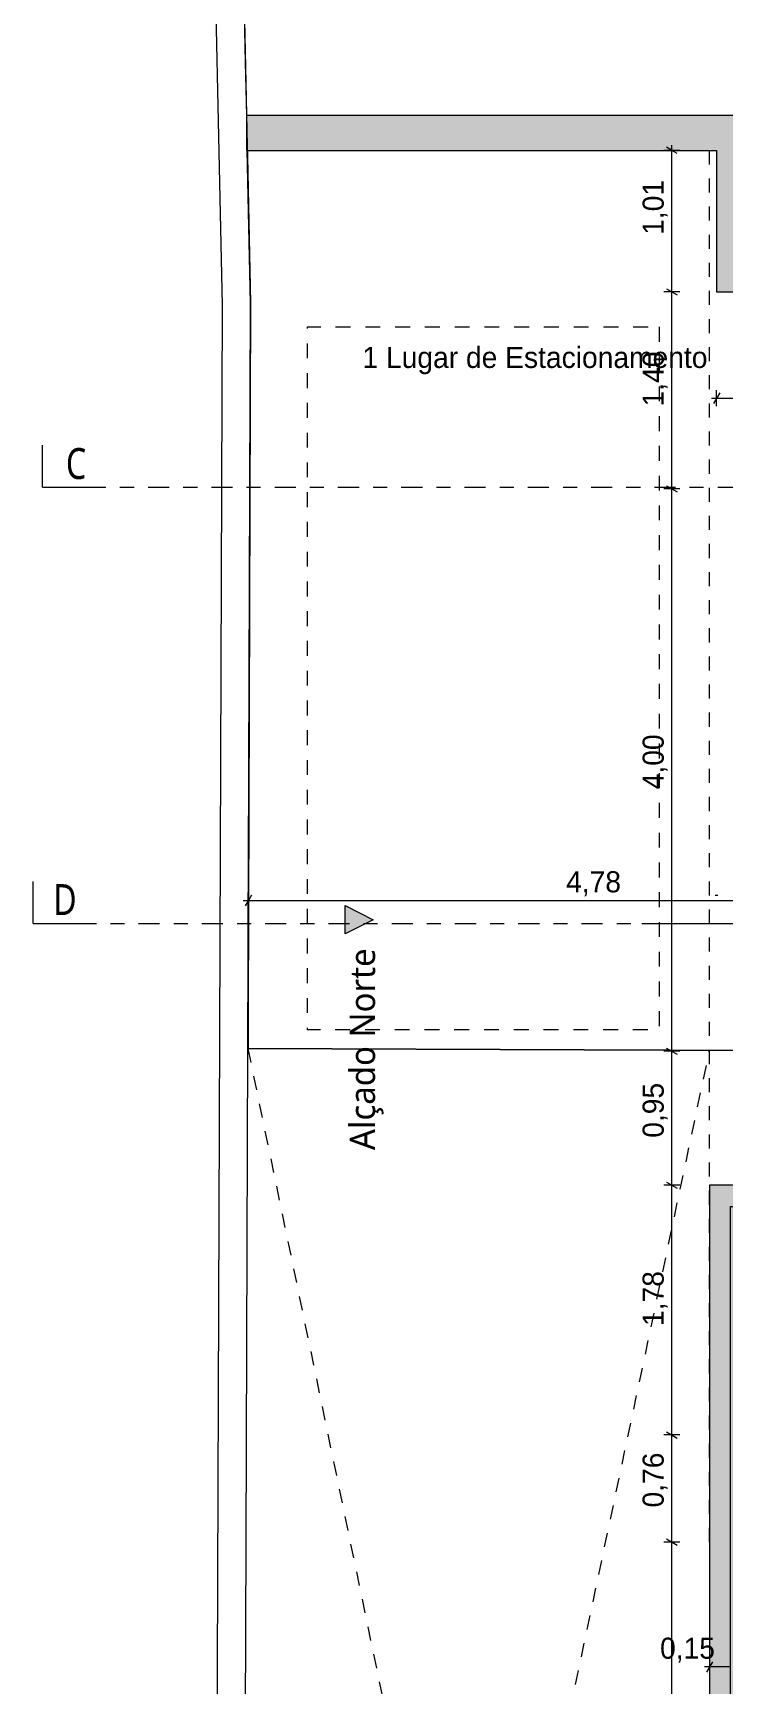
# Model space of a CAD drawing. Header units: metres. Extents: x -111189 to -108577, y -72951 to -72647.
# Drawn here: x -110745.62 to -110740.71, y -72939.17 to -72927.42 of the extents above; entities that cross this region are included whole.
import ezdxf

# ---------------------------------------------------------------- set-up
doc = ezdxf.new("R2010")
doc.units = ezdxf.units.M
doc.header["$MEASUREMENT"] = 0
doc.set_wipeout_variables(frame=1)
for name, pattern in [('Dashed', [0.423333, 0.211667, -0.211667]), ('Dot & Dashed', [0.670278, 0.3175, -0.176389, 0, -0.176389]), ('OTK - Tracejado', [0.08, 0.04, -0.04]), ('OTK - Traço Ponto', [0.2, 0.1, -0.05, 0, -0.05]), ('OTK - Traço Ponto CORTES_ALÇ', [0.6, 0.3, -0.15, 0, -0.15]), ('Small Dashed', [0.002822, 0.001411, -0.001411]), ('Wipeout_Contour', [1, 0, -1])]:
    doc.linetypes.add(name, pattern=pattern)
for name, color, linetype in [('Planta Piso -1_1_0', 7, 'Continuous'), ('Planta Piso -1_1_00 - DESENHO 2D', 7, 'Continuous'), ('Planta Piso -1_1_00 - TEXTO GERAL', 7, 'Continuous'), ('Planta Piso -1_1_01 - TERRENO PROPOSTO', 7, 'Continuous'), ('Planta Piso -1_1_03 - COBERTURA', 7, 'Continuous'), ('Planta Piso -1_1_06 - ESCADAS _ GUARDAS', 7, 'Continuous'), ('Planta Piso -1_1_07 - MUROS', 7, 'Continuous'), ('Planta Piso -1_1_12 - COTAS GERAIS', 7, 'Continuous'), ('Planta Piso -1_1_14 - ALÇADOS.Marcadores', 7, 'Continuous'), ('Planta Piso -1_1_14 - CORTES.Marcadores', 7, 'Continuous')]:
    doc.layers.add(name, color=color, linetype=linetype)
doc.styles.add('ESTILO_GERADO_2', font='malgunsl.ttf')
doc.styles.add('ESTILO_GERADO_3', font='AGENCYR.TTF')
doc.styles.add('ESTILO_GERADO_4', font='malgunsl.ttf', dxfattribs={"width": 0.8})

msp = doc.modelspace()

# ---------------------------------------------------------------- hatches: boundary and pattern name
at = {"layer": 'Planta Piso -1_1_01 - TERRENO PROPOSTO', "linetype": 'Continuous', "lineweight": 0, "true_color": 0xd7ebd2, "transparency": 33554539}
msp.add_hatch(color=254, dxfattribs=at).paths.add_polyline_path([(-110739.309, -72942.69), (-110735.919, -72942.02), (-110735.418, -72941.921), (-110734.71, -72941.782), (-110734.187, -72941.678), (-110733.199, -72941.483), (-110732.895, -72941.423), (-110731.959, -72941.238), (-110731.791, -72941.205), (-110731.204, -72941.089), (-110731.125, -72941.074), (-110731.016, -72941.052), (-110730.946, -72941.038), (-110730.567, -72940.964), (-110730.531, -72940.957), (-110730.017, -72940.855), (-110729.979, -72940.847), (-110729.392, -72940.732), (-110728.888, -72940.632), (-110728.805, -72940.616), (-110727.364, -72940.331), (-110724.544, -72939.774), (-110724.503, -72939.766), (-110724.513, -72938.965), (-110724.523, -72938.154), (-110724.529, -72936.726), (-110724.531, -72936.274), (-110724.532, -72935.857), (-110724.539, -72934.197), (-110724.541, -72933.593), (-110724.543, -72933.193), (-110724.543, -72933.122), (-110724.544, -72932.918), (-110724.546, -72932.299), (-110724.556, -72929.722), (-110724.563, -72928.004), (-110724.66, -72928.004), (-110725.332, -72928.004), (-110726.41, -72928.004), (-110727.079, -72928.004), (-110727.364, -72928.004), (-110727.65, -72928.004), (-110727.678, -72928.004), (-110727.818, -72928.004), (-110727.941, -72928.004), (-110728.053, -72928.004), (-110728.361, -72928.004), (-110728.582, -72928.004), (-110728.779, -72928.004), (-110729.171, -72928.004), (-110729.357, -72928.004), (-110729.357, -72928.711), (-110729.357, -72929.113), (-110729.357, -72929.394), (-110729.357, -72929.519), (-110729.357, -72929.583), (-110729.357, -72930.055), (-110729.358, -72930.383), (-110729.358, -72931.582), (-110729.358, -72933.286), (-110729.358, -72935.407), (-110729.358, -72936.091), (-110729.358, -72936.294), (-110729.358, -72936.726), (-110729.359, -72937.653), (-110729.359, -72937.909), (-110729.4, -72937.909), (-110729.666, -72937.909), (-110729.702, -72937.909), (-110729.97, -72937.909), (-110730.268, -72937.909), (-110730.651, -72937.909), (-110730.904, -72937.909), (-110730.921, -72937.909), (-110731.235, -72937.909), (-110731.417, -72937.909), (-110731.45, -72937.909), (-110731.5, -72937.909), (-110731.537, -72937.909), (-110731.747, -72937.909), (-110732.015, -72937.909), (-110732.09, -72937.909), (-110732.277, -72937.909), (-110732.683, -72937.909), (-110732.934, -72937.909), (-110733.064, -72937.909), (-110734.059, -72937.909), (-110734.059, -72938.154), (-110734.455, -72938.154), (-110734.87, -72938.154), (-110735.161, -72938.154), (-110735.656, -72938.154), (-110735.913, -72938.154), (-110736.367, -72938.154), (-110736.534, -72938.154), (-110737.408, -72938.154), (-110739.309, -72938.154), (-110739.309, -72935.616), (-110740.809, -72935.616), (-110740.809, -72940.624), (-110739.309, -72940.624)])
at = {"layer": 'Planta Piso -1_1_07 - MUROS', "linetype": 'Continuous', "lineweight": 0, "true_color": 0x939598}
msp.add_hatch(color=252, dxfattribs=at).paths.add_polyline_path([(-110740.509, -72928.254), (-110740.759, -72928.254), (-110740.759, -72929.26), (-110740.509, -72929.26)])

# ---------------------------------------------------------------- linework, layer by layer
at = {"layer": 'Planta Piso -1_1_01 - TERRENO PROPOSTO', "color": 7, "linetype": 'Continuous', "lineweight": 13, "ltscale": 10, "flags": 128}
msp.add_lwpolyline([(-110744.141, -72926.143), (-110744.11, -72927.629), (-110744.102, -72928.004), (-110743.815, -72928.004), (-110743.735, -72928.004), (-110743.67, -72928.004), (-110743.489, -72928.004), (-110743.408, -72928.004), (-110743.357, -72928.004), (-110743.316, -72928.004), (-110741.36, -72928.004), (-110741.239, -72928.004), (-110740.969, -72928.004), (-110740.509, -72928.004)], dxfattribs=at)
at = {"layer": 'Planta Piso -1_1_14 - CORTES.Marcadores', "color": 7, "linetype": 'Continuous', "lineweight": 5, "ltscale": 1000}
for p, q in [((-110745.551, -72930.651), (-110745.551, -72930.351)), ((-110745.551, -72930.651), (-110745.251, -72930.651)), ((-110745.619, -72933.754), (-110745.619, -72933.454)), ((-110745.619, -72933.754), (-110745.319, -72933.754))]:
    msp.add_line(p, q, dxfattribs=at)

# ---------------------------------------------------------------- texts
at = {"layer": 'Planta Piso -1_1_14 - CORTES.Marcadores', "color": 7, "linetype": 'Continuous', "lineweight": 5, "char_height": 0.22, "attachment_point": 9, "style": 'ESTILO_GERADO_4'}
for s, insert in [('\\A1;{\\pqr;\\pt0;\\fMalgun Gothic Semilight|b0|i0|c0|p0;\\W0.800000;C}', (-110745.241, -72930.595)), ('\\A1;{\\pqr;\\pt0;\\fMalgun Gothic Semilight|b0|i0|c0|p0;\\W0.800000;D}', (-110745.309, -72933.694))]:
    msp.add_mtext(s, dxfattribs=dict(at, insert=insert))

# ---------------------------------------------------------------- next in the draw order: wipeouts: each hides what was drawn before it
at = {"color": 254, "linetype": 'Wipeout_Contour', "lineweight": 0, "ltscale": 662999.493646}
msp.add_wipeout([(-110744.092, -72934.644), (-110739.309, -72934.661), (-110739.309, -72928.254), (-110744.096, -72928.254), (-110744.073, -72929.34)], dxfattribs=at).dxf.layer = 'Planta Piso -1_1_07 - MUROS'

# ---------------------------------------------------------------- next in the draw order: hatches: boundary and pattern name
at = {"layer": 'Planta Piso -1_1_07 - MUROS', "linetype": 'Continuous', "lineweight": 0, "true_color": 0x939598}
h = msp.add_hatch(color=252, dxfattribs=at)
h.paths.add_polyline_path([(-110740.759, -72928.004), (-110744.096, -72928.004), (-110744.096, -72928.254), (-110740.759, -72928.254), (-110740.759, -72928.004)])
h.paths.add_polyline_path([(-110740.509, -72928.004), (-110740.759, -72928.004), (-110740.759, -72929.26), (-110740.509, -72929.26), (-110740.509, -72928.004)])
h.paths.add_polyline_path([(-110739.472, -72928.308), (-110739.472, -72928.308), (-110739.472, -72928.412), (-110739.472, -72928.412)])
at = {"layer": 'Planta Piso -1_1_14 - ALÇADOS.Marcadores', "linetype": 'Continuous', "lineweight": 5}
msp.add_hatch(color=7, dxfattribs=at).paths.add_polyline_path([(-110743.401, -72933.827), (-110743.201, -72933.727), (-110743.401, -72933.627)])

# ---------------------------------------------------------------- next in the draw order: linework, layer by layer
at = {"layer": 'Planta Piso -1_1_0', "color": 7, "linetype": 'Continuous', "lineweight": 13, "ltscale": 1000, "flags": 128}
for points in [[(-110744.102, -72928.004), (-110744.102, -72928.254)], [(-110744.102, -72928.254), (-110740.759, -72928.254)], [(-110740.759, -72928.254), (-110740.759, -72929.26)], [(-110740.759, -72929.26), (-110740.509, -72929.26)]]:
    msp.add_lwpolyline(points, dxfattribs=at)
at = {"layer": 'Planta Piso -1_1_00 - DESENHO 2D', "color": 252, "linetype": 'Dashed', "lineweight": 9, "ltscale": 0.5, "flags": 128}
msp.add_lwpolyline([(-110741.168, -72929.51), (-110741.168, -72934.51), (-110743.668, -72934.51), (-110743.668, -72929.51)], close=True, dxfattribs=at)
at = {"layer": 'Planta Piso -1_1_01 - TERRENO PROPOSTO', "color": 7, "linetype": 'Dashed', "lineweight": 13, "ltscale": 10, "flags": 128}
msp.add_lwpolyline([(-110740.809, -72941.076), (-110739.309, -72941.068), (-110739.309, -72942.69), (-110735.919, -72942.02), (-110735.418, -72941.921), (-110734.71, -72941.782), (-110734.187, -72941.678), (-110733.199, -72941.483), (-110732.895, -72941.423), (-110731.959, -72941.238), (-110731.791, -72941.205), (-110731.204, -72941.089), (-110731.125, -72941.074), (-110731.016, -72941.052), (-110730.946, -72941.038), (-110730.567, -72940.964), (-110730.531, -72940.957), (-110730.017, -72940.855), (-110729.979, -72940.847), (-110729.392, -72940.732), (-110728.888, -72940.632), (-110728.805, -72940.616), (-110727.364, -72940.331), (-110724.544, -72939.774), (-110724.503, -72939.766), (-110724.513, -72938.965), (-110724.523, -72938.154), (-110724.529, -72936.726), (-110724.531, -72936.274), (-110724.532, -72935.857), (-110724.539, -72934.197), (-110724.541, -72933.593), (-110724.543, -72933.193), (-110724.543, -72933.122), (-110724.544, -72932.918), (-110724.546, -72932.299), (-110724.556, -72929.722), (-110724.563, -72928.004), (-110724.66, -72928.004), (-110725.332, -72928.004), (-110726.41, -72928.004), (-110727.079, -72928.004), (-110727.364, -72928.004), (-110727.65, -72928.004), (-110727.678, -72928.004), (-110727.818, -72928.004), (-110727.941, -72928.004), (-110728.053, -72928.004), (-110728.361, -72928.004), (-110728.582, -72928.004), (-110728.779, -72928.004), (-110729.171, -72928.004), (-110729.357, -72928.004), (-110729.357, -72928.711), (-110729.357, -72929.113), (-110729.357, -72929.394), (-110729.357, -72929.519), (-110729.357, -72929.583), (-110729.357, -72930.055), (-110729.358, -72930.383), (-110729.358, -72931.582), (-110729.358, -72933.286), (-110729.358, -72935.407), (-110729.358, -72936.091), (-110729.358, -72936.294), (-110729.358, -72936.726), (-110729.359, -72937.653), (-110729.359, -72937.909), (-110729.4, -72937.909), (-110729.666, -72937.909), (-110729.702, -72937.909), (-110729.97, -72937.909), (-110730.268, -72937.909), (-110730.651, -72937.909), (-110730.904, -72937.909), (-110730.921, -72937.909), (-110731.235, -72937.909), (-110731.417, -72937.909), (-110731.45, -72937.909), (-110731.5, -72937.909), (-110731.537, -72937.909), (-110731.747, -72937.909), (-110732.015, -72937.909), (-110732.09, -72937.909), (-110732.277, -72937.909), (-110732.683, -72937.909), (-110732.934, -72937.909), (-110733.064, -72937.909), (-110734.059, -72937.909), (-110734.059, -72938.154), (-110734.455, -72938.154), (-110734.87, -72938.154), (-110735.161, -72938.154), (-110735.656, -72938.154), (-110735.913, -72938.154), (-110736.367, -72938.154), (-110736.534, -72938.154), (-110737.408, -72938.154), (-110739.309, -72938.154), (-110739.309, -72935.616), (-110740.809, -72935.616)], dxfattribs=at)
at = {"layer": 'Planta Piso -1_1_03 - COBERTURA', "color": 7, "linetype": 'Dot & Dashed', "lineweight": 13, "ltscale": 10}
msp.add_line((-110741.291, -72933.754), (-110739.309, -72933.754), dxfattribs=at)
at = {"layer": 'Planta Piso -1_1_06 - ESCADAS _ GUARDAS', "color": 7, "linetype": 'Continuous', "lineweight": 13, "ltscale": 1000}
msp.add_line((-110744.102, -72928.194), (-110744.102, -72928.214), dxfattribs=at)
at = {"layer": 'Planta Piso -1_1_06 - ESCADAS _ GUARDAS', "color": 254, "linetype": 'Continuous', "lineweight": 13, "ltscale": 1000}
msp.add_line((-110744.102, -72928.194), (-110744.102, -72928.214), dxfattribs=at)
at = {"layer": 'Planta Piso -1_1_06 - ESCADAS _ GUARDAS', "color": 7, "linetype": 'OTK - Tracejado', "lineweight": 5, "ltscale": 1000}
msp.add_line((-110740.749, -72933.554), (-110740.769, -72933.554), dxfattribs=at)
at = {"layer": 'Planta Piso -1_1_06 - ESCADAS _ GUARDAS', "color": 254, "linetype": 'Small Dashed', "lineweight": 13, "ltscale": 1000}
msp.add_line((-110740.749, -72933.554), (-110740.769, -72933.554), dxfattribs=at)
at = {"layer": 'Planta Piso -1_1_07 - MUROS', "color": 7, "linetype": 'Continuous', "lineweight": 13, "ltscale": 1000, "flags": 128}
for points in [[(-110744.319, -72942.293), (-110744.273, -72929.357), (-110744.345, -72925.97), (-110744.405, -72923.117), (-110744.41, -72922.9), (-110744.193, -72922.913), (-110741.78, -72923.062), (-110739.44, -72922.99), (-110734.347, -72923.016), (-110729.609, -72923.004), (-110724.634, -72922.991), (-110724.434, -72922.991), (-110724.43, -72923.188), (-110724.393, -72925.149), (-110724.361, -72928.254), (-110724.333, -72933.641), (-110724.304, -72939.441)], [(-110724.504, -72939.441), (-110724.533, -72933.685), (-110724.561, -72928.256), (-110724.593, -72925.153), (-110724.63, -72923.192), (-110729.608, -72923.204), (-110734.478, -72923.215), (-110739.434, -72923.19), (-110741.776, -72923.262), (-110744.205, -72923.113), (-110744.144, -72925.982), (-110744.073, -72929.34), (-110744.119, -72942.293)], [(-110740.509, -72928.254), (-110739.309, -72928.254), (-110739.309, -72934.661), (-110744.092, -72934.644), (-110744.073, -72929.34), (-110744.096, -72928.254), (-110740.809, -72928.254)]]:
    msp.add_lwpolyline(points, dxfattribs=at)
at = {"layer": 'Planta Piso -1_1_12 - COTAS GERAIS', "color": 7, "linetype": 'Continuous', "lineweight": 5, "ltscale": 1000}
for p, q in [((-110741.04, -72928.276), (-110741.115, -72928.232)), ((-110741.077, -72928.254), (-110741.077, -72928.217)), ((-110741.021, -72928.254), (-110741.133, -72928.254)), ((-110741.077, -72929.26), (-110741.077, -72928.254)), ((-110741.021, -72929.26), (-110741.133, -72929.26)), ((-110741.115, -72929.239), (-110741.04, -72929.282)), ((-110741.077, -72930.661), (-110741.077, -72929.26)), ((-110740.737, -72929.98), (-110740.78, -72930.055)), ((-110740.759, -72930.074), (-110740.759, -72929.961)), ((-110740.795, -72930.017), (-110740.759, -72930.017)), ((-110740.759, -72930.017), (-110739.309, -72930.017)), ((-110741.021, -72930.661), (-110741.133, -72930.661)), ((-110741.115, -72930.64), (-110741.04, -72930.683)), ((-110744.126, -72933.59), (-110744.089, -72933.59)), ((-110744.067, -72933.553), (-110744.111, -72933.628)), ((-110744.089, -72933.646), (-110744.089, -72933.534)), ((-110744.089, -72933.59), (-110739.309, -72933.59))]:
    msp.add_line(p, q, dxfattribs=at)
at = {"layer": 'Planta Piso -1_1_14 - ALÇADOS.Marcadores', "color": 7, "linetype": 'Continuous', "lineweight": 5, "ltscale": 1000, "flags": 128}
msp.add_lwpolyline([(-110743.401, -72933.827), (-110743.401, -72933.627), (-110743.201, -72933.727)], close=True, dxfattribs=at)
at = {"layer": 'Planta Piso -1_1_14 - CORTES.Marcadores', "color": 7, "linetype": 'OTK - Traço Ponto CORTES_ALÇ', "lineweight": 5, "ltscale": 0.5}
for p, q in [((-110745.251, -72930.651), (-110722.249, -72930.651)), ((-110745.319, -72933.754), (-110722.249, -72933.754))]:
    msp.add_line(p, q, dxfattribs=at)

# ---------------------------------------------------------------- next in the draw order: texts
at = {"layer": 'Planta Piso -1_1_00 - TEXTO GERAL', "color": 252, "linetype": 'Continuous', "lineweight": 9, "insert": (-110743.277, -72929.652), "char_height": 0.15, "attachment_point": 1, "style": 'ESTILO_GERADO_3'}
msp.add_mtext('\\A1;{\\pqj;\\fAgency FB|b0|i0|c0|p0;\\W1.000000;1 Lugar de Estacionamento}', dxfattribs=at)
at = {"layer": 'Planta Piso -1_1_12 - COTAS GERAIS', "color": 7, "linetype": 'Continuous', "lineweight": 5, "char_height": 0.15, "attachment_point": 7, "rotation": 90, "style": 'ESTILO_GERADO_3'}
for s, insert, width in [('\\A1;{\\pql;\\fAgency FB|b0|i0|c0|p0;\\W1.000000;1,01}', (-110741.107, -72928.855), 0.19583), ('\\A1;{\\pql;\\fAgency FB|b0|i0|c0|p0;\\W1.000000;1,40}', (-110741.107, -72930.076), 0.2308), ('\\A1;{\\pql;\\fAgency FB|b0|i0|c0|p0;\\W1.000000;4,00}', (-110741.107, -72932.799), 0.27574)]:
    msp.add_mtext(s, dxfattribs=dict(at, insert=insert, width=width))
at = {"layer": 'Planta Piso -1_1_12 - COTAS GERAIS', "color": 7, "linetype": 'Continuous', "lineweight": 5, "insert": (-110741.829, -72933.56), "char_height": 0.15, "width": 0.2613, "attachment_point": 7, "style": 'ESTILO_GERADO_3'}
msp.add_mtext('\\A1;{\\pql;\\fAgency FB|b0|i0|c0|p0;\\W1.000000;4,78}', dxfattribs=at)

# ---------------------------------------------------------------- next in the draw order: wipeouts: each hides what was drawn before it
at = {"color": 254, "linetype": 'Wipeout_Contour', "lineweight": 0, "ltscale": 1060827.70753019}
msp.add_wipeout([(-110744.105, -72938.154), (-110744.12, -72942.493), (-110740.809, -72942.493), (-110740.809, -72941.184), (-110740.809, -72935.616), (-110739.309, -72935.616), (-110739.309, -72934.661), (-110744.092, -72934.644)], dxfattribs=at).dxf.layer = 'Planta Piso -1_1_07 - MUROS'

# ---------------------------------------------------------------- next in the draw order: linework, layer by layer
at = {"layer": 'Planta Piso -1_1_00 - DESENHO 2D', "color": 252, "linetype": 'OTK - Traço Ponto', "lineweight": 9}
for p, q in [((-110744.092, -72934.644), (-110742.464, -72942.493)), ((-110742.464, -72942.493), (-110740.809, -72934.656))]:
    msp.add_line(p, q, dxfattribs=at)
at = {"layer": 'Planta Piso -1_1_00 - DESENHO 2D', "color": 7, "linetype": 'OTK - Tracejado', "lineweight": 5, "ltscale": 0.85, "flags": 128}
msp.add_lwpolyline([(-110740.809, -72938.154), (-110740.809, -72928.254)], dxfattribs=at)
at = {"layer": 'Planta Piso -1_1_07 - MUROS', "color": 7, "linetype": 'Continuous', "lineweight": 5, "ltscale": 1000, "flags": 128}
msp.add_lwpolyline([(-110740.809, -72941.068), (-110740.809, -72941.184), (-110740.809, -72942.493), (-110744.12, -72942.493), (-110744.105, -72938.154), (-110744.092, -72934.644), (-110739.309, -72934.661), (-110739.309, -72935.616), (-110740.809, -72935.616), (-110740.809, -72940.624)], dxfattribs=at)
at = {"layer": 'Planta Piso -1_1_07 - MUROS', "color": 7, "linetype": 'Continuous', "lineweight": 13, "ltscale": 1000, "flags": 128}
msp.add_lwpolyline([(-110740.809, -72941.068), (-110740.809, -72941.068), (-110740.659, -72941.068), (-110740.659, -72935.766), (-110739.309, -72935.766), (-110739.309, -72935.616), (-110740.809, -72935.616), (-110740.809, -72940.624)], dxfattribs=at)
at = {"layer": 'Planta Piso -1_1_12 - COTAS GERAIS', "color": 7, "linetype": 'Continuous', "lineweight": 5, "ltscale": 1000}
for p, q in [((-110741.077, -72934.661), (-110741.077, -72930.661)), ((-110741.021, -72934.661), (-110741.133, -72934.661)), ((-110741.115, -72934.64), (-110741.04, -72934.683)), ((-110741.077, -72935.616), (-110741.077, -72934.661)), ((-110741.021, -72935.616), (-110741.133, -72935.616)), ((-110741.115, -72935.594), (-110741.04, -72935.637)), ((-110741.077, -72937.392), (-110741.077, -72935.616)), ((-110741.021, -72937.392), (-110741.133, -72937.392)), ((-110741.115, -72937.37), (-110741.04, -72937.414)), ((-110741.077, -72938.154), (-110741.077, -72937.392)), ((-110741.021, -72938.154), (-110741.133, -72938.154)), ((-110741.115, -72938.132), (-110741.04, -72938.176)), ((-110741.077, -72943.04), (-110741.077, -72938.154)), ((-110740.809, -72939.042), (-110740.846, -72939.042)), ((-110740.788, -72939.005), (-110740.831, -72939.08)), ((-110740.809, -72938.986), (-110740.809, -72939.099)), ((-110740.659, -72939.042), (-110740.809, -72939.042))]:
    msp.add_line(p, q, dxfattribs=at)

# ---------------------------------------------------------------- next in the draw order: texts
at = {"layer": 'Planta Piso -1_1_12 - COTAS GERAIS', "color": 7, "linetype": 'Continuous', "lineweight": 5, "char_height": 0.15, "attachment_point": 7, "rotation": 90, "style": 'ESTILO_GERADO_3'}
for s, insert, width in [('\\A1;{\\pql;\\fAgency FB|b0|i0|c0|p0;\\W1.000000;0,95}', (-110741.107, -72935.278), 0.27925), ('\\A1;{\\pql;\\fAgency FB|b0|i0|c0|p0;\\W1.000000;1,78}', (-110741.107, -72936.617), 0.22633), ('\\A1;{\\pql;\\fAgency FB|b0|i0|c0|p0;\\W1.000000;0,76}', (-110741.107, -72937.908), 0.26985)]:
    msp.add_mtext(s, dxfattribs=dict(at, insert=insert, width=width))
at = {"layer": 'Planta Piso -1_1_12 - COTAS GERAIS', "color": 7, "linetype": 'Continuous', "lineweight": 5, "insert": (-110741.161, -72939.012), "char_height": 0.15, "width": 0.23631, "attachment_point": 7, "style": 'ESTILO_GERADO_3'}
msp.add_mtext('\\A1;{\\pql;\\fAgency FB|b0|i0|c0|p0;\\W1.000000;0,15}', dxfattribs=at)
at = {"layer": 'Planta Piso -1_1_14 - ALÇADOS.Marcadores', "color": 7, "linetype": 'Continuous', "lineweight": 5, "insert": (-110743.127, -72935.366), "char_height": 0.18, "attachment_point": 7, "rotation": 90, "style": 'ESTILO_GERADO_2'}
msp.add_mtext('\\A1;{\\pql;\\pt0;\\fMalgun Gothic Semilight|b0|i0|c0|p0;\\W1.000000;Alçado Norte}', dxfattribs=at)

doc.saveas('drawing.dxf')
